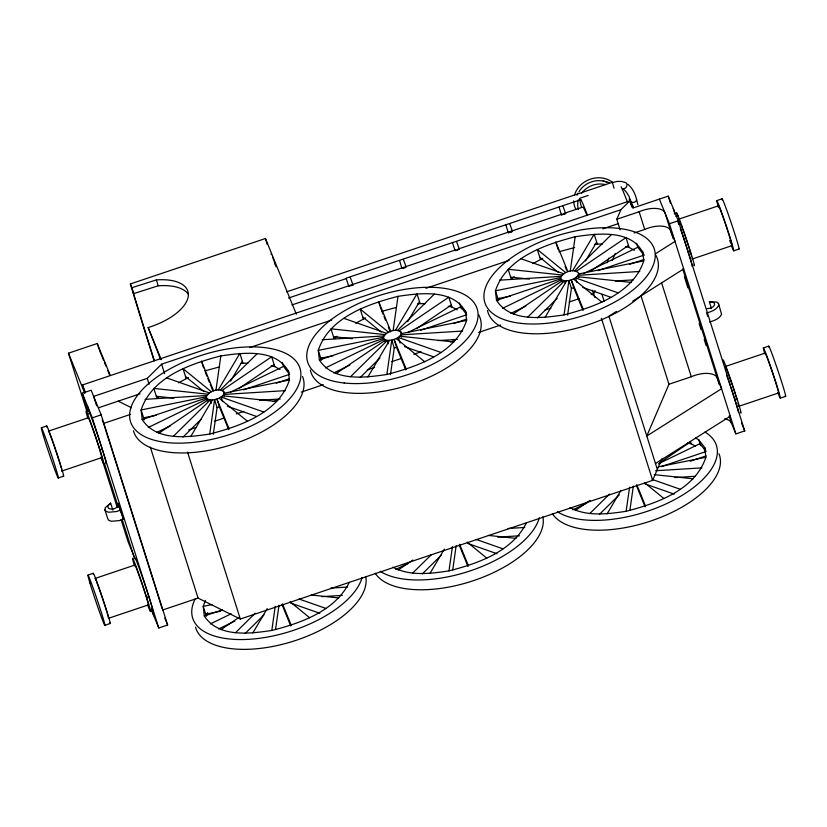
<?xml version="1.0" encoding="UTF-8"?>
<svg xmlns="http://www.w3.org/2000/svg" width="827" height="827" viewBox="0 0 827 827"><rect width="100%" height="100%" fill="white"/><g stroke="black" fill="none" stroke-linecap="round" stroke-linejoin="round"><path stroke-width="1.24" d="M288.974 372.377C276.787 348.177 243.231 352.633 220.84 355.92C190.375 363.849 151.889 377.029 141.107 409.965L142.192 419.568C156.417 441.463 187.419 437.318 209.707 434.061L214.596 399.72L219.186 398.18L222.721 395.782L223.786 394.458L224.138 392.008C219.145 387.387 208.973 390.944 206.285 396.805L207.866 401.167M215.95 390.251L220.84 355.92M213.283 434.289L217.087 407.577L214.596 399.72L210.192 399.999L207.153 398.924L148.26 427.497M205.406 600.474L203.204 606.367L204.29 615.97C218.514 637.865 249.527 633.72 271.804 630.463L275.246 606.305M275.556 629.419L278.999 605.261M466.139 312.792C453.951 288.592 420.395 293.047 398.004 296.335C367.539 304.264 329.053 317.444 318.271 350.379L319.356 359.983C333.581 381.878 364.593 377.732 386.871 374.476L391.771 340.135L396.35 338.594L399.886 336.196L401.426 333.591L401.302 332.423C396.309 327.812 386.137 331.358 383.449 337.22L385.031 341.592M393.114 330.666L398.004 296.335M390.447 374.703L394.252 347.991L391.771 340.135L387.356 340.414L384.317 339.339L325.425 367.912M392.846 567.177C409.913 576.367 430.557 573.638 448.978 570.878L452.421 546.719M452.731 569.834L456.173 545.675M597.88 270.656L643.933 255.171C633.616 228.883 597.766 233.307 575.168 236.749C544.714 244.678 506.227 257.859 495.435 290.794L496.52 300.397C510.745 322.292 541.757 318.147 564.045 314.891L568.935 280.56L573.514 279.009L577.05 276.611L578.6 274.006L578.466 272.838C573.473 268.227 563.301 271.773 560.613 277.634L562.195 282.007M570.279 271.08L575.168 236.749M567.611 315.118L571.416 288.416L568.935 280.56L564.531 280.829L561.481 279.764L502.589 308.326M570.01 507.592C587.077 516.782 607.721 514.053 626.142 511.303L629.585 487.134M629.895 510.249L633.337 486.09M104.884 509.68L105.349 507.582L110.653 503.178L108.482 505.101L107.799 507.065L108.916 508.595L111.449 509.174L114.56 508.615L117.207 507.096L118.488 505.132L117.992 503.374L123.564 519.067L119.388 520.586L111.48 521.268L108.885 520.348L107.737 518.715L104.884 509.68L106.021 511.313L108.626 512.244L116.535 511.551L120.711 510.032M350.224 277.252L353.015 284.953L348.787 286.349L346.079 278.203L581.03 199.627M403.38 259.378L406.16 267.08L405.406 267.597L401.943 268.475L399.606 260.65M456.525 241.505L459.316 249.196L455.946 250.591L455.088 250.602L452.379 242.456M509.68 223.631L512.461 231.322L511.706 231.849L508.243 232.728L505.907 224.892M562.825 205.747L565.606 213.449L564.862 213.976L561.388 214.844L559.052 207.019M209.707 434.061C240.171 426.122 278.658 412.952 289.44 380.007L288.354 370.413M207.639 612.652L206.316 616.187L203.204 606.367L211.981 604.599M322.261 357.843L321.383 360.2L318.271 350.379L383.449 337.22M271.804 630.463C301.028 623.041 335.162 611.05 349.335 582.322M386.871 374.476C417.335 366.547 455.822 353.367 466.604 320.431L465.518 310.828M499.425 298.258L498.547 300.615L495.435 290.794L560.613 277.634M448.978 570.878C478.192 563.456 512.327 551.464 526.499 522.736M564.045 314.891C594.499 306.962 632.986 293.781 643.778 260.846L642.682 251.243M626.142 511.303C656.607 503.364 695.093 490.194 705.876 457.248L704.79 447.645L698.722 439.726L695.528 438.01M627.889 184.235C632.51 188.184 635.229 193.683 636.604 199.524L635.901 201.271L634.216 202.367L632.21 202.388L630.65 201.323L629.109 196.578L626.525 192.298L622.917 188.463M576.977 195.265L577.866 193.167M620.147 229.875L616.797 219.269L620.891 209.717L629.864 200.868L632.8 208.053L668.226 196.133L678.285 220.757L744.724 430.919L735.865 433.896L730.541 420.85M595.068 290.484L593.662 293.771L594.82 297.451M606.915 262.821L608.93 258.107M612.311 260.474L615.329 253.413M668.96 384.245L646.786 436.015L721.589 388.721L717.143 377.825A19.941 9.428 -17.5 0 0 691.3 376.74L668.96 384.245L641.132 296.221M162.599 610.016L198.066 598.097L240.316 619.03L652.648 480.353L661.879 458.82M190.706 436.604L212.301 400.03M218.256 389.941L239.851 353.367L242.952 363.187L247.904 363.27M230.557 381.175L242.332 361.223M367.87 377.019L389.465 340.445M395.42 330.355L417.015 293.792L420.116 303.612L425.068 303.695M407.721 321.589L419.496 301.648M252.804 633.006L267.193 608.631M545.034 317.434L566.629 280.86M572.584 270.77L594.179 234.206L597.28 244.027L602.232 244.11M585.537 260.898L596.66 242.063M429.968 573.431L444.368 549.045M607.132 513.846L620.87 490.566M612.125 182.664L617.076 181.433L621.604 181.454L625.129 182.395L626.504 183.232L627.042 184.948L626.525 186.902L625.16 188.329L623.465 188.701M96.625 405.809L93.647 396.381L147.237 378.352L161.606 364.18L620.891 209.717M173.37 436.315L210.192 399.999L211.257 403.359M220.354 389.982L257.176 353.667M183.036 437.08L201.002 419.372M350.534 376.73L387.356 340.414L388.421 343.784M397.518 330.397L434.34 294.081M360.21 377.494L379.965 358.008M527.698 317.144L564.531 280.829L565.234 283.072M574.682 270.811L611.515 234.496M537.374 317.919L557.129 298.423M235.468 632.717L255.233 613.231M245.143 633.492L263.999 614.885M412.632 573.132L431.498 554.535M422.308 573.907L441.163 555.31M589.806 513.557L609.561 494.06M599.472 514.322L619.227 494.835M158.918 396.629L156.934 398.242L153.822 388.421L207.825 394.19M337.085 336.238L334.098 338.656L330.996 328.836L384.989 334.604M514.249 276.663L511.262 279.071L508.16 269.251L562.153 275.019M158.898 433.203L208.445 399.617M222.112 390.354L271.659 356.768L274.76 366.588L280.074 369.442M239.354 388.204L274.14 364.624M336.062 373.618L385.609 340.031M399.276 330.769L448.823 297.182L451.924 307.003L457.238 309.867M416.519 328.619L451.304 305.039M513.226 314.033L562.773 280.456M576.44 271.184L625.987 237.597L629.089 247.418L634.412 250.281M590.519 271.184L628.468 245.454M220.995 629.616L238.91 617.469M398.159 570.03L412.921 560.024M575.323 510.445L590.085 500.438M659.998 462.593L690.566 441.866L691.196 443.83L695.445 446.115M655.501 253.755L675.008 241.412L670.563 230.526A19.941 9.428 -17.5 0 0 644.719 229.43L634.144 232.987M616.497 311.407L608.899 316.203L657.341 469.405M632.758 301.131L683.702 268.909M655.48 463.513L730.282 416.219M178.539 382.808L188.422 377.515M355.703 323.223L365.586 317.94M532.867 263.637L542.75 258.355M230.413 392.174L283.527 366.413L288.84 373.349M156.52 432.552L170.372 425.822M407.577 332.588L460.701 306.827L466.004 313.764M333.684 372.967L349.852 365.12M583.593 273.572L637.865 247.242L643.933 255.171M510.848 313.381L525.858 306.104M210.358 623.899L231.146 613.82M218.617 628.954L234.785 621.118M395.782 569.369L408.486 563.208M658.395 463.813L699.962 443.654L706.031 451.573L661.197 466.655M572.946 509.783L586.808 503.064M401.943 268.475L404.021 267.617M508.243 232.728L512.461 231.322M561.388 214.844L565.606 213.449M154.122 360.872A455.873 15.455 71.4 0 1 130.366 283.95L265.446 238.517L296.345 314.219M87.062 411.96L68.476 353.191L97.266 343.505L110.301 375.448M286.514 291.879L612.362 182.291L614.058 188.236M579.758 198.273L588.214 195.43M288.52 298.009L346.451 278.523M291.983 304.925L455.687 249.857M458.137 249.041L561.978 214.121M564.417 213.294L582.746 207.132A79.485 2.698 71.4 0 1 587.036 215.63M84.716 392.174L82.442 384.968L629.864 200.868L631.797 206.957M88.003 411.329L82.276 393.197L91.135 390.22L101.183 414.844L167.633 625.005L158.774 627.982L151.92 611.194M616.797 219.269L639.137 211.753A19.941 9.428 -17.5 0 1 664.98 212.849L673.106 238.538M249.744 347.578L331.699 320.018M425.895 288.334L509.07 260.36M602.873 228.821L618.575 223.538M98.599 407.752L140.042 393.807M41.35 427.776L46.684 425.977M716.792 200.61L722.126 198.821M87.569 414.11L89.781 413.366L87.3 405.509M675.742 216.302L677.954 215.558M88.293 417.759L48.431 431.167A21.037 0.713 71.4 0 1 55.626 450.25M718.539 205.789L678.678 219.196A21.037 0.713 71.4 0 1 679.029 219.662M82.276 393.197L92.324 417.831L101.183 414.844M659.367 199.111L669.425 223.735L678.285 220.757M102.166 419.909L103.602 423.434L130.511 414.389M142.192 419.568L206.419 397.963M319.356 359.983L383.583 338.377M496.52 300.397L560.747 278.802M243.551 389.827L289.595 374.342M420.716 330.242L466.759 314.756M276.301 383.159L289.626 378.673M453.465 323.574L466.79 319.088M629.419 264.392L643.964 259.502M100.046 450.002L102.259 449.247M688.219 252.183L690.431 251.439M61.88 471.018L101.742 457.61M731.988 245.65L692.127 259.047A21.037 0.713 71.4 0 0 692.023 258.158M188.659 429.968L196.009 427.507M214.358 421.336L224.148 418.038M236.388 413.924L243.727 411.453M273.086 401.581L277.986 399.937M301.235 392.112L323.254 384.71M367.302 369.896L374.641 367.426M391.771 361.668L401.56 358.37M413.8 354.256L421.139 351.785M450.498 341.913L455.398 340.269M478.647 332.444L500.666 325.042M544.714 310.228L550.834 308.171M569.183 302L578.972 298.702M591.212 294.588L593.662 293.771L592.215 290.215M58.293 477.985L63.627 476.197M733.745 250.829L739.08 249.03M87.92 575.085L93.255 573.287M763.373 347.919L768.707 346.12M95.012 578.466L134.873 565.058M725.258 366.506L765.12 353.098A21.037 0.713 71.4 0 1 773.183 374.796A21.037 0.713 71.4 0 1 778.217 392.494M146.617 597.301L148.829 596.556M734.789 399.493L737.002 398.748M148.322 604.919L108.461 618.317A21.037 0.713 71.4 0 0 107.179 613.117M738.707 406.357L778.569 392.949M104.874 625.295L110.208 623.506M780.316 398.128L785.65 396.34M204.29 615.97L222.473 609.861M690.307 461.208L706.062 455.915M130.366 283.95L131.896 287.693L156.355 279.908A47.925 22.66 -17.5 0 1 188.174 296.779A47.925 22.66 -17.5 0 1 148.157 327.554L160.686 359.569M154.277 360.438A479.247 16.24 71.4 0 1 133.064 291.89L133.757 293.585L158.215 285.801A47.925 22.66 -17.5 0 1 188.566 294.639M709.525 322.003C714.083 320.69 719.428 318.912 721.578 314.291L718.425 303.344L716.554 302.02L709.37 301.814L711.509 308.595M558.897 251.78L574.641 247.542M381.723 311.355L396.267 307.458M204.558 370.941L219.103 367.043M571.416 288.416L573.762 287.775L582.994 310.394M394.252 347.991L396.598 347.361L405.83 369.979M217.087 407.577L219.434 406.946L228.665 429.564M457.166 249.744L459.316 249.196M350.865 285.491L353.015 284.953M578.6 274.006L643.778 260.846M497.926 298.65L510.455 296.118M401.426 333.591L466.604 320.431M320.752 358.236L333.291 355.703M206.285 396.805L141.107 409.965L144.208 419.785M224.262 393.176L289.44 380.007M143.588 417.821L156.127 415.288M658.24 466.873L705.876 457.248M205.696 614.223L220.737 611.194M594.747 244.368L597.28 244.027M417.583 303.943L420.116 303.612M240.419 363.529L242.952 363.187M707.219 308.657L710.31 308.254L713.07 306.838L714.58 304.894L714.332 303.075L712.398 301.989L709.37 301.814M499.405 280.177L561.099 276.342M639.809 271.463L578.114 275.288L578.828 277.541M615.298 280.994L633.296 279.877M322.241 339.752L383.935 335.927M462.644 331.048L400.95 334.873L401.664 337.116M438.134 340.579L457.414 339.38M145.076 399.338L206.771 395.513M285.47 390.633L223.786 394.458L224.489 396.702M259.688 400.247L280.25 398.965M655.635 470.739L701.906 467.875M674.832 477.561L695.393 476.29M508.036 528.494L524.742 527.461M497.668 537.147L519.511 535.793M330.862 588.08L347.578 587.046M321.786 596.649L342.347 595.378M577.05 276.611L631.053 282.389M510.641 277.107L529.476 279.123M399.886 336.196L453.889 341.964M333.477 336.692L352.312 338.708M222.721 395.782L276.725 401.55M156.313 396.278L173.887 398.159M654.219 474.636L693.15 478.792M488.364 535.42L515.986 538.377M311.19 595.006L338.822 597.962M625.47 246.642L629.089 247.418M448.306 306.228L451.924 307.003M687.568 443.055L691.196 443.83M271.142 365.813L274.76 366.588M603.141 180.896L609.189 182.633M521.103 258.779L563.725 273.758M618.11 292.861L575.489 277.882L576.905 282.369M582.839 287.455L610.853 297.286M343.929 318.364L386.56 333.343M440.946 352.436L398.325 337.468L400.092 343.081M404.455 346.606L433.689 356.871M652.203 479.422L680.218 489.264M644.946 483.857L674.17 494.122M166.765 377.949L209.396 392.918M263.782 412.022L221.15 397.053L222.577 401.54M227.291 406.191L256.525 416.457M476.249 539.442L503.043 548.849M467.772 543.442L497.006 553.708M299.085 599.017L325.879 608.434M290.608 603.028L319.842 613.293M118.189 401.157L131.379 407.69M565.699 272.621L537.343 249.475L540.444 259.296M573.514 279.009L601.87 302.165M539.824 257.331L558.401 272.497M644.419 482.606L663.967 498.578M388.535 332.206L360.179 309.05L363.28 318.871M396.35 338.594L424.706 361.75M362.66 316.906L381.237 332.082M467.255 542.192L486.803 558.163M211.361 391.791L183.015 368.635L186.116 378.456M219.186 398.18L247.542 421.336M185.496 376.492L204.073 391.667M290.081 601.777L309.639 617.738M633.193 206.626L629.275 198.873L630.174 201.261M741.53 423.083L744.724 430.919M567.932 271.711L555.785 241.96L558.266 249.816M583.428 309.68L571.281 279.929L573.762 287.775M565.068 266.48L566.526 270.047M636.78 484.663L645.525 506.093M636.356 485.377L645.091 506.806M390.768 331.296L378.621 301.545L381.102 309.391M406.264 369.266L394.117 339.504L396.598 347.361M381.588 310.59L383.046 314.157M384.017 316.534L385.475 320.111M388.39 327.254L390.334 332.009M459.616 544.249L468.361 565.678M459.181 544.962L467.927 566.392M213.604 390.882L201.457 361.12L203.587 367.86M229.089 428.851L216.953 399.09L219.434 406.946M205.396 372.553L206.853 376.12M207.825 378.508L209.283 382.074M210.254 384.452L212.684 390.406M282.452 603.834L291.197 625.253M282.017 604.547L290.763 625.977M148.157 327.554L161.244 359.621M99.612 350.586L103.478 360.045M104.44 362.412L105.887 365.958M107.82 370.692L109.267 374.238M82.442 384.968L85.377 392.153M68.476 353.191L84.892 393.414M164.8 618.079L167.633 625.005M122.096 515.479L123.564 519.067M134.367 557.119L128.092 541.737L121.124 519.697M630.484 200.465L633.12 207.701M119.533 508.378L120.525 511.406M707.736 316.359L706.672 312.968C711.23 311.655 716.564 309.877 718.725 305.256L718.425 303.344M673.25 208.445L675.028 214.059M668.226 196.133L670.521 203.38M669.425 223.735L735.865 433.896M682.74 269.023L719.314 384.7M729.187 415.929L731.419 423A19.941 9.428 -17.5 0 0 724.648 418.855M684.394 276.756L687.888 287.817M699.156 323.45L701.1 329.601M704.211 339.432L706.155 345.572M639.137 211.753L644.719 229.43M661.528 282.596L691.3 376.74M704.79 447.645L705.72 450.591M636.625 243.314L637.865 247.242M698.722 439.726L700.583 445.619M602.025 294.443L604.196 301.317M601.415 318.312L652.648 480.353M459.45 302.899L461.321 308.791M400.568 331.462L401.188 333.426M282.286 362.484L283.527 366.413M223.393 391.047L224.014 393.011M156.355 279.908L158.215 285.801M161.606 364.18L164.583 373.608M187.533 452.08L240.316 619.03M131.896 287.693L133.757 293.585M147.237 378.352L149.098 384.245M150.328 447.107L198.066 598.097M97.266 343.505L99.126 349.397M103.602 423.434L162.206 608.796M92.324 417.831L158.774 627.982M119.243 506.444L121.745 514.353M151.62 608.93L153.75 615.67M104.626 463.906L118.209 506.868M122.096 519.149L134.512 558.432M101.38 457.259L117.258 507.458M110.653 503.178L112.875 510.135M117.992 503.374L119.202 507.364M636.604 199.524L637.927 204.682M768.841 347.257A26.516 0.899 71.4 0 1 777.773 370.176A26.516 0.899 71.4 0 1 785.205 395.761M764.758 353.749A26.516 0.899 71.4 0 1 766.701 355.672A26.516 0.899 71.4 0 1 778.248 390.034A26.516 0.899 71.4 0 1 777.825 392.598M575.799 209.159A23.352 20.561 -22.2 0 1 573.7 200.847M574.414 195.379A23.352 20.561 -22.2 0 1 612.735 182.488M578.962 191.802A21.037 18.525 -22.2 0 1 607.152 182.322M87.869 418.452A28.056 0.951 71.4 0 1 89.419 418.907A28.056 0.951 71.4 0 1 101.928 456.101A28.056 0.951 71.4 0 1 100.915 457.259M88.417 411.567A28.056 0.951 71.4 0 1 97.865 435.819A28.056 0.951 71.4 0 1 105.732 462.893M88.406 418.648A21.037 0.713 71.4 0 1 95.487 436.842A21.037 0.713 71.4 0 1 101.39 457.145M134.439 565.761A28.056 0.951 71.4 0 1 136 566.206A28.056 0.951 71.4 0 1 148.509 603.4A28.056 0.951 71.4 0 1 147.495 604.568M152.302 610.192A28.056 0.951 71.4 0 1 151.672 608.796M134.987 558.866A28.056 0.951 71.4 0 1 143.257 579.665A28.056 0.951 71.4 0 1 152.778 610.812M55.978 451.284A21.037 0.713 71.4 0 1 61.219 467.927M61.777 470.118A21.037 0.713 71.4 0 1 61.529 470.553M93.399 574.414A26.516 0.899 71.4 0 1 102.321 597.332A26.516 0.899 71.4 0 1 109.764 622.917M46.819 427.114A26.516 0.899 71.4 0 1 55.75 450.033A26.516 0.899 71.4 0 1 63.193 475.618M95.353 578.931A21.037 0.713 71.4 0 1 96.139 580.719M96.49 581.588A21.037 0.713 71.4 0 1 106.817 611.887M134.977 565.957A21.037 0.713 71.4 0 1 142.068 584.151A21.037 0.713 71.4 0 1 147.971 604.454M723.015 359.859A28.056 0.951 71.4 0 1 733.776 388.793A28.056 0.951 71.4 0 1 740.475 412.384M674.222 213.304A28.056 0.951 71.4 0 1 674.698 213.914M677.654 221.254A28.056 0.951 71.4 0 1 678.833 224.468M680.342 228.665A28.056 0.951 71.4 0 1 692.158 266.439M676.579 213.748A28.056 0.951 71.4 0 1 686.028 238.011A28.056 0.951 71.4 0 1 693.905 265.074M621.098 186.819A88.84 3.008 71.4 0 1 627.383 201.871M581.474 207.246A88.84 3.008 71.4 0 1 579.696 198.904M581.236 200.227A88.84 3.008 71.4 0 1 587.521 215.278M718.508 207.546A26.516 0.899 71.4 0 1 719.831 207.587A26.516 0.899 71.4 0 1 731.554 242.321A26.516 0.899 71.4 0 1 731.244 245.288M730.861 243.396A21.037 0.713 71.4 0 1 729.693 240.399M718.653 206.688A21.037 0.713 71.4 0 1 725.734 224.882A21.037 0.713 71.4 0 1 731.647 245.185M726.54 374.931A28.056 0.951 71.4 0 1 730.396 386.054M730.779 387.212A28.056 0.951 71.4 0 1 738.583 412.549M725.61 366.971A21.037 0.713 71.4 0 1 728.639 374.672M729.021 375.737A21.037 0.713 71.4 0 1 732.102 384.555M732.453 385.589A21.037 0.713 71.4 0 1 735.379 394.5M735.751 395.668A21.037 0.713 71.4 0 1 737.064 399.927M738.035 403.266A21.037 0.713 71.4 0 1 738.594 405.457M578.435 209.603A21.037 18.525 -22.2 0 1 578.311 199.865M581.484 193.384A21.037 18.525 -22.2 0 1 605.56 184.648M679.815 221.45A21.037 0.713 71.4 0 1 680.559 223.321M680.983 224.437A21.037 0.713 71.4 0 1 682.451 228.438M682.854 229.555A21.037 0.713 71.4 0 1 684.115 233.152M684.467 234.155A21.037 0.713 71.4 0 1 691.465 255.967M722.26 199.948A26.516 0.899 71.4 0 1 731.192 222.866A26.516 0.899 71.4 0 1 738.635 248.451M270.967 253.982A28.056 0.951 71.4 0 1 271.442 254.602M272.486 256.98A28.056 0.951 71.4 0 1 273.613 259.843M274.037 260.97A28.056 0.951 71.4 0 1 275.174 264.03M267.245 244.451A455.873 15.455 71.4 0 1 265.446 238.517M274.781 263.42A24.552 0.827 71.4 0 1 276.032 266.832M542.863 516.823A88.84 42.012 -17.5 0 1 473.561 580.626A88.84 42.012 -17.5 0 1 375.189 573.214M539.276 517.805A88.84 42.012 -17.5 0 1 470.449 570.806A88.84 42.012 -17.5 0 1 380.203 571.302M655.801 255.13A88.84 42.012 -17.5 0 1 587.397 325.042A88.84 42.012 -17.5 0 1 487.496 310.445M478.637 314.715A88.84 42.012 -17.5 0 1 410.233 384.627A88.84 42.012 -17.5 0 1 310.332 370.031M302.537 376.502A88.84 42.012 -17.5 0 1 231.849 444.606A88.84 42.012 -17.5 0 1 133.447 430.805M365.699 576.409A88.84 42.012 -17.5 0 1 290.256 642.155A88.84 42.012 -17.5 0 1 195.544 627.217M362.112 577.391A88.84 42.012 -17.5 0 1 258.872 638.382A88.84 42.012 -17.5 0 1 195.286 598.665M718.963 453.744A88.84 42.012 -17.5 0 1 654.374 519.769A88.84 42.012 -17.5 0 1 552.364 513.629M704.997 432.087A88.84 42.012 -17.5 0 1 675.132 499.353A88.84 42.012 -17.5 0 1 557.377 511.717M89.988 583.18A26.516 0.899 71.4 0 0 104.429 624.716A26.516 0.899 71.4 0 0 94.774 592.67A26.516 0.899 71.4 0 0 89.988 583.18M43.417 435.881A26.516 0.899 71.4 0 0 57.859 477.406A26.516 0.899 71.4 0 0 48.204 445.36A26.516 0.899 71.4 0 0 43.417 435.881M521.351 323.409A88.84 42.012 -17.5 0 0 655.015 258.572A88.84 42.012 -17.5 0 0 532.454 245.474A88.84 42.012 -17.5 0 0 521.351 323.409M344.187 382.994A88.84 42.012 -17.5 0 0 477.841 318.157A88.84 42.012 -17.5 0 0 355.29 305.06A88.84 42.012 -17.5 0 0 344.187 382.994M167.023 442.569A88.84 42.012 -17.5 0 0 300.677 377.743A88.84 42.012 -17.5 0 0 178.125 364.645A88.84 42.012 -17.5 0 0 167.023 442.569"/></g></svg>
